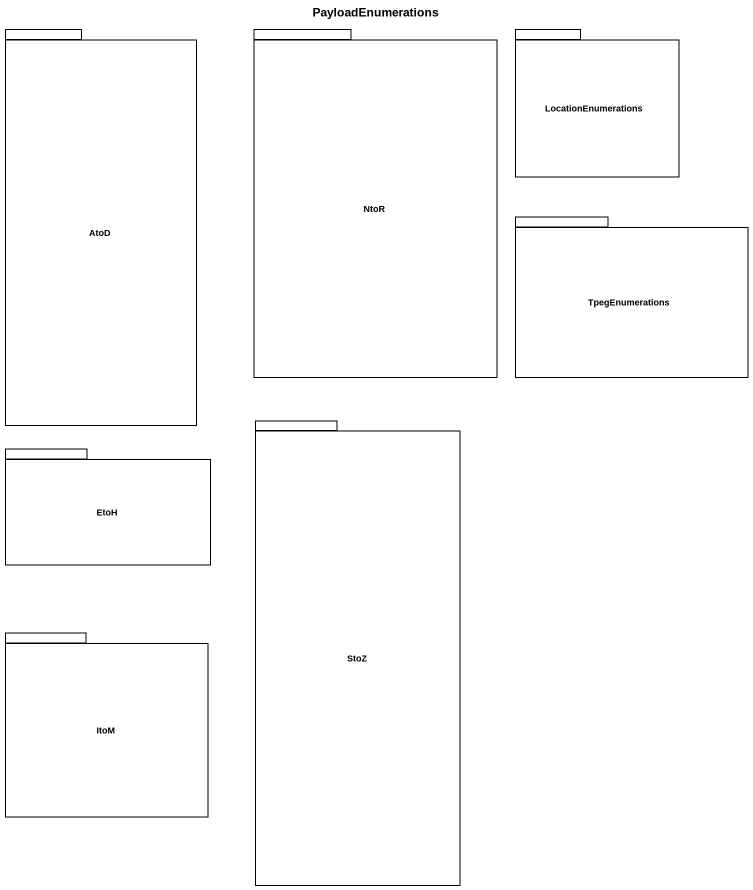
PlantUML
@startuml
title PayloadEnumerations
package AtoD {
}
package NtoR {
}
package LocationEnumerations {
}
package TpegEnumerations {
}
package StoZ {
}
package EtoH {
}
package ItoM {
}
@enduml
